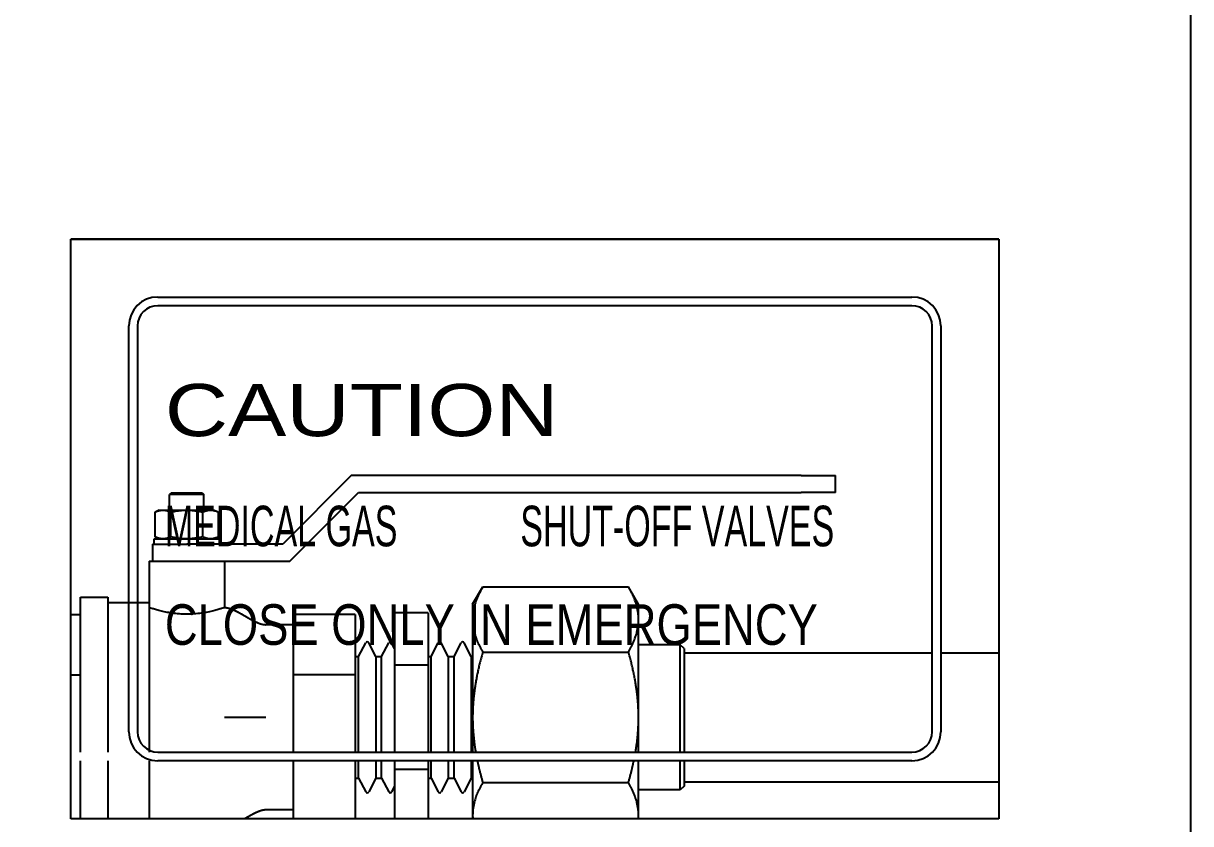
# Model space of a CAD drawing. Header units: millimetres. Extents: x 10903 to 284569, y 2319 to 62017.
# Drawn here: x 239131 to 239634, y 19739 to 20084 of the extents above; entities that cross this region are included whole.
import ezdxf

# ---------------------------------------------------------------- set-up
doc = ezdxf.new("R2010")
doc.units = ezdxf.units.MM
doc.layers.add('cps', color=7, linetype='Continuous')
doc.layers.add('CPST', color=6, linetype='Continuous')
doc.styles.add('SANSSERIF', font='sas_____.pfb', dxfattribs={"height": 10})

msp = doc.modelspace()

# ---------------------------------------------------------------- linework, layer by layer
at = {"layer": 'cps'}
for p, q in [((239551.35, 19990.7), (239151.35, 19990.7)), ((239151.35, 19990.7), (239551.35, 19990.7)), ((239151.35, 19990.7), (239551.35, 19990.7)), ((239551.35, 19990.7), (239151.35, 19990.7)), ((239151.35, 19740.7), (239151.35, 19990.7)), ((239551.35, 19990.7), (239551.35, 19740.7)), ((239551.35, 19990.7), (239551.35, 19740.7)), ((239188.85, 19965.7), (239513.85, 19965.7)), ((239188.85, 19965.7), (239513.85, 19965.7)), ((239513.85, 19961.95), (239188.85, 19961.95)), ((239513.85, 19961.95), (239188.85, 19961.95)), ((239176.35, 19778.2), (239176.35, 19953.2)), ((239176.35, 19778.2), (239176.35, 19953.2)), ((239180.1, 19953.2), (239180.1, 19778.2)), ((239180.1, 19953.2), (239180.1, 19778.2)), ((239522.6, 19778.2), (239522.6, 19953.2)), ((239522.6, 19778.2), (239522.6, 19953.2)), ((239526.35, 19953.2), (239526.35, 19778.2)), ((239526.35, 19953.2), (239526.35, 19778.2)), ((239188.85, 19769.45), (239513.85, 19769.45)), ((239188.85, 19769.45), (239513.85, 19769.45)), ((239513.85, 19765.7), (239188.85, 19765.7)), ((239513.85, 19765.7), (239188.85, 19765.7)), ((239551.35, 19740.7), (239151.35, 19740.7)), ((239551.35, 19740.7), (239151.35, 19740.7))]:
    msp.add_line(p, q, dxfattribs=at)
at = {"layer": 'cps', "color": 8}
for p, q in [((239272.26, 19888.76), (239242.67, 19859.17)), ((239272.26, 19888.76), (239242.67, 19859.17)), ((239466.2, 19888.76), (239272.26, 19888.76)), ((239466.2, 19888.76), (239272.26, 19888.76)), ((239466.2, 19888.76), (239480.99, 19888.76)), ((239466.2, 19888.76), (239480.99, 19888.76)), ((239480.99, 19881.36), (239480.99, 19888.76)), ((239480.99, 19881.36), (239480.99, 19888.76)), ((239194.69, 19881.22), (239193.95, 19880.48)), ((239194.69, 19881.22), (239193.95, 19880.48)), ((239201.35, 19880.48), (239193.95, 19880.48)), ((239193.95, 19873.82), (239193.95, 19880.48)), ((239193.95, 19873.82), (239193.95, 19880.48)), ((239201.35, 19880.48), (239193.95, 19880.48)), ((239194.69, 19881.22), (239201.35, 19881.22)), ((239194.69, 19881.22), (239201.35, 19881.22)), ((239201.35, 19881.22), (239208.01, 19881.22)), ((239201.35, 19881.22), (239208.01, 19881.22)), ((239208.75, 19880.48), (239201.35, 19880.48)), ((239208.75, 19880.48), (239201.35, 19880.48)), ((239208.01, 19881.22), (239208.75, 19880.48)), ((239208.01, 19881.22), (239208.75, 19880.48)), ((239208.75, 19873.82), (239208.75, 19880.48)), ((239208.75, 19873.82), (239208.75, 19880.48)), ((239245.74, 19851.77), (239275.33, 19881.36)), ((239245.74, 19851.77), (239275.33, 19881.36)), ((239275.33, 19881.36), (239466.2, 19881.36)), ((239275.33, 19881.36), (239466.2, 19881.36)), ((239480.99, 19881.36), (239466.2, 19881.36)), ((239480.99, 19881.36), (239466.2, 19881.36)), ((239189.51, 19873.82), (239187.68, 19872.96)), ((239189.51, 19873.82), (239187.68, 19872.96)), ((239189.51, 19873.82), (239201.35, 19873.82)), ((239189.51, 19873.82), (239201.35, 19873.82)), ((239201.35, 19873.82), (239213.19, 19873.82)), ((239201.35, 19873.82), (239213.19, 19873.82)), ((239213.19, 19873.82), (239215.02, 19872.96)), ((239213.19, 19873.82), (239215.02, 19872.96)), ((239187.68, 19862.25), (239187.68, 19872.96)), ((239187.68, 19862.25), (239187.68, 19872.96)), ((239194.51, 19862.25), (239194.51, 19872.96)), ((239194.51, 19862.25), (239194.51, 19872.96)), ((239208.18, 19872.96), (239208.18, 19862.25)), ((239208.18, 19872.96), (239208.18, 19862.25)), ((239215.02, 19862.25), (239215.02, 19872.96)), ((239215.02, 19862.25), (239215.02, 19872.96)), ((239186.55, 19859.17), (239186.55, 19851.77)), ((239186.55, 19859.17), (239201.35, 19859.17)), ((239186.55, 19859.17), (239201.35, 19859.17)), ((239186.55, 19859.17), (239186.55, 19851.77)), ((239187.29, 19859.17), (239187.29, 19861.39)), ((239187.29, 19861.39), (239201.35, 19861.39)), ((239187.29, 19861.39), (239201.35, 19861.39)), ((239187.29, 19859.17), (239187.29, 19861.39)), ((239189.51, 19861.39), (239187.68, 19862.25)), ((239189.51, 19861.39), (239187.68, 19862.25)), ((239201.35, 19861.39), (239215.4, 19861.39)), ((239201.35, 19861.39), (239215.4, 19861.39)), ((239242.67, 19859.17), (239201.35, 19859.17)), ((239242.67, 19859.17), (239201.35, 19859.17)), ((239213.19, 19861.39), (239215.02, 19862.25)), ((239213.19, 19861.39), (239215.02, 19862.25)), ((239215.4, 19859.17), (239215.4, 19861.39)), ((239215.4, 19859.17), (239215.4, 19861.39)), ((239185.07, 19851.77), (239208.13, 19851.77)), ((239185.07, 19851.77), (239185.07, 19833.93)), ((239185.07, 19851.77), (239185.07, 19833.93)), ((239185.07, 19851.77), (239208.13, 19851.77)), ((239208.13, 19851.77), (239245.74, 19851.77)), ((239208.13, 19851.77), (239245.74, 19851.77)), ((239217.62, 19851.77), (239217.62, 19831.8)), ((239217.62, 19851.77), (239217.62, 19831.8)), ((239324.55, 19833.2), (239328.91, 19840.74)), ((239324.55, 19833.2), (239328.91, 19840.74)), ((239328.91, 19840.74), (239391.7, 19840.74)), ((239328.91, 19840.74), (239391.7, 19840.74)), ((239396.05, 19833.2), (239391.7, 19840.74)), ((239396.05, 19833.2), (239391.7, 19840.74)), ((239155.48, 19769.45), (239155.48, 19836.24)), ((239155.48, 19836.24), (239167.32, 19836.24)), ((239155.48, 19836.24), (239167.32, 19836.24)), ((239155.48, 19769.45), (239155.48, 19836.24)), ((239167.32, 19836.24), (239167.32, 19769.45)), ((239167.32, 19836.24), (239167.32, 19769.45)), ((239167.32, 19833.93), (239185.07, 19833.93)), ((239167.32, 19833.93), (239185.07, 19833.93)), ((239185.07, 19833.93), (239185.07, 19769.45)), ((239185.07, 19833.93), (239185.07, 19769.45)), ((239324.55, 19833.2), (239324.55, 19826.67)), ((239324.55, 19833.2), (239324.55, 19826.67)), ((239396.05, 19826.67), (239396.05, 19833.2)), ((239396.05, 19826.67), (239396.05, 19833.2)), ((239151.35, 19828.84), (239155.48, 19828.84)), ((239151.35, 19828.84), (239155.48, 19828.84)), ((239247.22, 19828.84), (239247.22, 19802.84)), ((239273.85, 19828.84), (239247.22, 19828.84)), ((239273.85, 19828.84), (239247.22, 19828.84)), ((239247.22, 19828.84), (239247.22, 19802.84)), ((239273.85, 19828.84), (239273.85, 19802.84)), ((239273.85, 19828.84), (239273.85, 19802.84)), ((239290.94, 19829.44), (239290.94, 19806.94)), ((239305.41, 19829.44), (239290.94, 19829.44)), ((239305.41, 19829.44), (239290.94, 19829.44)), ((239290.94, 19829.44), (239290.94, 19806.94)), ((239305.41, 19829.44), (239305.41, 19806.94)), ((239305.41, 19829.44), (239305.41, 19806.94)), ((239247.22, 19824.4), (239235.38, 19824.4)), ((239247.22, 19824.4), (239235.38, 19824.4)), ((239324.55, 19826.67), (239324.55, 19784.45)), ((239324.55, 19826.67), (239324.55, 19784.45)), ((239396.05, 19784.45), (239396.05, 19826.67)), ((239396.05, 19784.45), (239396.05, 19826.67)), ((239275.41, 19810.67), (239278.5, 19816.61)), ((239275.41, 19810.67), (239278.5, 19816.61)), ((239282.83, 19810.67), (239279.74, 19816.61)), ((239282.83, 19810.67), (239279.74, 19816.61)), ((239285.31, 19810.67), (239288.4, 19816.61)), ((239285.31, 19810.67), (239288.4, 19816.61)), ((239290.94, 19814.11), (239289.64, 19816.61)), ((239290.94, 19814.11), (239289.64, 19816.61)), ((239306.65, 19810.67), (239309.74, 19816.61)), ((239306.65, 19810.67), (239309.74, 19816.61)), ((239314.07, 19810.67), (239310.97, 19816.61)), ((239314.07, 19810.67), (239310.97, 19816.61)), ((239316.54, 19810.67), (239319.63, 19816.61)), ((239316.54, 19810.67), (239319.63, 19816.61)), ((239323.96, 19810.67), (239320.87, 19816.61)), ((239323.96, 19810.67), (239320.87, 19816.61)), ((239414.04, 19815.7), (239396.05, 19815.7)), ((239414.04, 19815.7), (239396.05, 19815.7)), ((239414.04, 19811.51), (239414.04, 19815.7)), ((239415.66, 19814.08), (239414.04, 19815.7)), ((239415.66, 19814.08), (239414.04, 19815.7)), ((239414.04, 19811.51), (239414.04, 19815.7)), ((239415.66, 19814.08), (239415.66, 19810.11)), ((239415.66, 19814.08), (239415.66, 19810.11)), ((239273.85, 19810.67), (239275.41, 19810.67)), ((239273.85, 19810.67), (239275.41, 19810.67)), ((239275.41, 19797.56), (239275.41, 19810.67)), ((239275.41, 19797.56), (239275.41, 19810.67)), ((239282.83, 19810.67), (239282.83, 19797.56)), ((239282.83, 19810.67), (239285.31, 19810.67)), ((239282.83, 19810.67), (239285.31, 19810.67)), ((239282.83, 19810.67), (239282.83, 19797.56)), ((239285.31, 19797.56), (239285.31, 19810.67)), ((239285.31, 19797.56), (239285.31, 19810.67)), ((239305.41, 19810.67), (239306.65, 19810.67)), ((239305.41, 19810.67), (239306.65, 19810.67)), ((239306.65, 19797.56), (239306.65, 19810.67)), ((239306.65, 19797.56), (239306.65, 19810.67)), ((239314.07, 19810.67), (239314.07, 19797.56)), ((239314.07, 19810.67), (239316.54, 19810.67)), ((239314.07, 19810.67), (239316.54, 19810.67)), ((239314.07, 19810.67), (239314.07, 19797.56)), ((239316.54, 19797.56), (239316.54, 19810.67)), ((239316.54, 19797.56), (239316.54, 19810.67)), ((239323.96, 19810.67), (239323.96, 19797.56)), ((239323.96, 19810.67), (239324.55, 19810.67)), ((239323.96, 19810.67), (239324.55, 19810.67)), ((239323.96, 19810.67), (239323.96, 19797.56)), ((239328.91, 19812.6), (239391.7, 19812.6)), ((239328.91, 19812.6), (239391.7, 19812.6)), ((239414.04, 19769.45), (239414.04, 19811.51)), ((239414.04, 19769.45), (239414.04, 19811.51)), ((239415.66, 19812.23), (239522.6, 19812.23)), ((239415.66, 19812.23), (239522.6, 19812.23)), ((239415.66, 19810.11), (239415.66, 19769.45)), ((239415.66, 19810.11), (239415.66, 19769.45)), ((239526.35, 19812.23), (239551.35, 19812.23)), ((239526.35, 19812.23), (239551.35, 19812.23)), ((239290.94, 19806.94), (239290.94, 19769.45)), ((239305.41, 19806.94), (239290.94, 19806.94)), ((239305.41, 19806.94), (239290.94, 19806.94)), ((239290.94, 19806.94), (239290.94, 19769.45)), ((239305.41, 19806.94), (239305.41, 19769.45)), ((239305.41, 19806.94), (239305.41, 19769.45)), ((239151.35, 19802.84), (239155.48, 19802.84)), ((239151.35, 19802.84), (239155.48, 19802.84)), ((239273.85, 19802.84), (239247.22, 19802.84)), ((239247.22, 19802.84), (239247.22, 19769.45)), ((239247.22, 19802.84), (239247.22, 19769.45)), ((239273.85, 19802.84), (239247.22, 19802.84)), ((239273.85, 19802.84), (239273.85, 19769.45)), ((239273.85, 19802.84), (239273.85, 19769.45)), ((239275.41, 19769.45), (239275.41, 19797.56)), ((239275.41, 19769.45), (239275.41, 19797.56)), ((239282.83, 19797.56), (239282.83, 19769.45)), ((239282.83, 19797.56), (239282.83, 19769.45)), ((239285.31, 19769.45), (239285.31, 19797.56)), ((239285.31, 19769.45), (239285.31, 19797.56)), ((239306.65, 19769.45), (239306.65, 19797.56)), ((239306.65, 19769.45), (239306.65, 19797.56)), ((239314.07, 19797.56), (239314.07, 19769.45)), ((239314.07, 19797.56), (239314.07, 19769.45)), ((239316.54, 19769.45), (239316.54, 19797.56)), ((239316.54, 19769.45), (239316.54, 19797.56)), ((239323.96, 19797.56), (239323.96, 19769.45)), ((239323.96, 19797.56), (239323.96, 19769.45)), ((239324.55, 19784.45), (239324.55, 19769.45)), ((239324.55, 19784.45), (239324.55, 19769.45)), ((239396.05, 19769.45), (239396.05, 19784.45)), ((239396.05, 19769.45), (239396.05, 19784.45)), ((239155.48, 19740.7), (239155.48, 19765.7)), ((239155.48, 19740.7), (239155.48, 19765.7)), ((239167.32, 19765.7), (239167.32, 19740.7)), ((239167.32, 19765.7), (239167.32, 19740.7)), ((239185.07, 19765.7), (239185.07, 19740.7)), ((239185.07, 19765.7), (239185.07, 19740.7)), ((239247.22, 19765.7), (239247.22, 19740.7)), ((239247.22, 19765.7), (239247.22, 19740.7)), ((239273.85, 19765.7), (239273.85, 19740.7)), ((239273.85, 19765.7), (239273.85, 19740.7)), ((239275.41, 19758.23), (239275.41, 19765.7)), ((239275.41, 19758.23), (239275.41, 19765.7)), ((239282.83, 19765.7), (239282.83, 19758.23)), ((239282.83, 19765.7), (239282.83, 19758.23)), ((239285.31, 19758.23), (239285.31, 19765.7)), ((239285.31, 19758.23), (239285.31, 19765.7)), ((239290.94, 19765.7), (239290.94, 19761.96)), ((239290.94, 19765.7), (239290.94, 19761.96)), ((239305.41, 19765.7), (239305.41, 19761.96)), ((239305.41, 19765.7), (239305.41, 19761.96)), ((239306.65, 19758.23), (239306.65, 19765.7)), ((239306.65, 19758.23), (239306.65, 19765.7)), ((239314.07, 19765.7), (239314.07, 19758.23)), ((239314.07, 19765.7), (239314.07, 19758.23)), ((239316.54, 19758.23), (239316.54, 19765.7)), ((239316.54, 19758.23), (239316.54, 19765.7)), ((239323.96, 19765.7), (239323.96, 19758.23)), ((239323.96, 19765.7), (239323.96, 19758.23)), ((239324.55, 19765.7), (239324.55, 19742.23)), ((239324.55, 19765.7), (239324.55, 19742.23)), ((239396.05, 19742.23), (239396.05, 19765.7)), ((239396.05, 19742.23), (239396.05, 19765.7)), ((239414.04, 19753.2), (239414.04, 19765.7)), ((239414.04, 19753.2), (239414.04, 19765.7)), ((239415.66, 19765.7), (239415.66, 19754.83)), ((239415.66, 19765.7), (239415.66, 19754.83)), ((239273.85, 19758.23), (239275.41, 19758.23)), ((239273.85, 19758.23), (239275.41, 19758.23)), ((239275.41, 19758.23), (239278.5, 19752.29)), ((239275.41, 19758.23), (239278.5, 19752.29)), ((239282.83, 19758.23), (239279.74, 19752.29)), ((239282.83, 19758.23), (239279.74, 19752.29)), ((239282.83, 19758.23), (239285.31, 19758.23)), ((239282.83, 19758.23), (239285.31, 19758.23)), ((239285.31, 19758.23), (239288.4, 19752.29)), ((239285.31, 19758.23), (239288.4, 19752.29)), ((239290.94, 19761.96), (239290.94, 19740.7)), ((239305.41, 19761.96), (239290.94, 19761.96)), ((239305.41, 19761.96), (239290.94, 19761.96)), ((239290.94, 19761.96), (239290.94, 19740.7)), ((239305.41, 19761.96), (239305.41, 19740.7)), ((239305.41, 19761.96), (239305.41, 19740.7)), ((239305.41, 19758.23), (239306.65, 19758.23)), ((239305.41, 19758.23), (239306.65, 19758.23)), ((239306.65, 19758.23), (239309.74, 19752.29)), ((239306.65, 19758.23), (239309.74, 19752.29)), ((239314.07, 19758.23), (239310.97, 19752.29)), ((239314.07, 19758.23), (239310.97, 19752.29)), ((239314.07, 19758.23), (239316.54, 19758.23)), ((239314.07, 19758.23), (239316.54, 19758.23)), ((239316.54, 19758.23), (239319.63, 19752.29)), ((239316.54, 19758.23), (239319.63, 19752.29)), ((239323.96, 19758.23), (239320.87, 19752.29)), ((239323.96, 19758.23), (239320.87, 19752.29)), ((239323.96, 19758.23), (239324.55, 19758.23)), ((239323.96, 19758.23), (239324.55, 19758.23)), ((239290.94, 19754.79), (239289.64, 19752.29)), ((239290.94, 19754.79), (239289.64, 19752.29)), ((239328.91, 19756.31), (239391.7, 19756.31)), ((239328.91, 19756.31), (239391.7, 19756.31)), ((239414.04, 19753.2), (239396.05, 19753.2)), ((239414.04, 19753.2), (239396.05, 19753.2)), ((239415.66, 19754.83), (239414.04, 19753.2)), ((239415.66, 19754.83), (239414.04, 19753.2)), ((239415.66, 19756.68), (239551.35, 19756.68)), ((239415.66, 19756.68), (239551.35, 19756.68)), ((239247.22, 19744.5), (239235.38, 19744.5)), ((239247.22, 19744.5), (239235.38, 19744.5)), ((239324.55, 19742.23), (239324.55, 19740.7)), ((239324.55, 19742.23), (239324.55, 19740.7)), ((239396.05, 19740.7), (239396.05, 19742.23)), ((239396.05, 19740.7), (239396.05, 19742.23))]:
    msp.add_line(p, q, dxfattribs=at)
at = {"layer": 'cps'}
for centre, radius, start, end in [((239188.85, 19953.2), 12.5, 90, 180), ((239513.85, 19953.2), 12.5, 0, 90), ((239513.85, 19953.2), 12.5, 0, 90), ((239188.85, 19953.2), 8.75, 90, 180), ((239513.85, 19953.2), 8.75, 0, 90), ((239513.85, 19953.2), 8.75, 0, 90), ((239188.85, 19778.2), 12.5, 180, 270), ((239188.85, 19778.2), 8.75, 180, 270), ((239513.85, 19778.2), 12.5, 270, 0), ((239513.85, 19778.2), 8.75, 270, 0), ((239513.85, 19778.2), 8.75, 270, 0), ((239513.85, 19778.2), 12.5, 270, 0)]:
    msp.add_arc(centre, radius, start, end, dxfattribs=at)
at = {"layer": 'cps', "color": 8}
for centre, start, end in [((239279.12, 19816.29), 27.5, 152.5), ((239279.12, 19816.29), 27.5, 152.5), ((239289.02, 19816.29), 27.5, 152.5), ((239289.02, 19816.29), 27.5, 152.5), ((239310.36, 19816.29), 27.5, 152.5), ((239310.36, 19816.29), 27.5, 152.5), ((239320.25, 19816.29), 27.5, 152.5), ((239320.25, 19816.29), 27.5, 152.5), ((239279.12, 19752.61), 207.5, 332.5), ((239279.12, 19752.61), 207.5, 332.5), ((239289.02, 19752.61), 207.5, 332.5), ((239289.02, 19752.61), 207.5, 332.5), ((239310.36, 19752.61), 207.5, 332.5), ((239310.36, 19752.61), 207.5, 332.5), ((239320.25, 19752.61), 207.5, 332.5), ((239320.25, 19752.61), 207.5, 332.5)]:
    msp.add_arc(centre, 0.697, start, end, dxfattribs=at)
for points, weights in [([(239187.68, 19872.96), (239191.09, 19874.56), (239194.51, 19872.96)], [1, 1.15470053838, 1]), ([(239187.68, 19872.96), (239191.09, 19874.56), (239194.51, 19872.96)], [1, 1.15470053838, 1]), ([(239194.51, 19872.96), (239201.35, 19874.56), (239208.18, 19872.96)], [1, 1.15470053838, 1]), ([(239194.51, 19872.96), (239201.35, 19874.56), (239208.18, 19872.96)], [1, 1.15470053838, 1]), ([(239208.18, 19872.96), (239211.6, 19874.56), (239215.02, 19872.96)], [1, 1.15470053838, 1]), ([(239208.18, 19872.96), (239211.6, 19874.56), (239215.02, 19872.96)], [1, 1.15470053838, 1]), ([(239194.51, 19862.25), (239191.09, 19860.65), (239187.68, 19862.25)], [1, 1.15470053838, 1]), ([(239194.51, 19862.25), (239191.09, 19860.65), (239187.68, 19862.25)], [1, 1.15470053838, 1]), ([(239208.18, 19862.25), (239201.35, 19860.65), (239194.51, 19862.25)], [1, 1.15470053838, 1]), ([(239208.18, 19862.25), (239201.35, 19860.65), (239194.51, 19862.25)], [1, 1.15470053838, 1]), ([(239215.02, 19862.25), (239211.6, 19860.65), (239208.18, 19862.25)], [1, 1.15470053838, 1]), ([(239215.02, 19862.25), (239211.6, 19860.65), (239208.18, 19862.25)], [1, 1.15470053838, 1]), ([(239328.91, 19840.74), (239324.55, 19833.2), (239324.55, 19826.67)], [1.01981541865, 1.04818815859, 1]), ([(239328.91, 19840.74), (239324.55, 19833.2), (239324.55, 19826.67)], [1.01981541865, 1.04818815859, 1]), ([(239396.05, 19826.67), (239396.05, 19833.2), (239391.7, 19840.74)], [1, 1.04818815859, 1.01981541865]), ([(239396.05, 19826.67), (239396.05, 19833.2), (239391.7, 19840.74)], [1, 1.04818815859, 1.01981541865]), ([(239324.55, 19826.67), (239324.55, 19820.14), (239328.91, 19812.6)], [1, 1.04818815859, 1.01981541865]), ([(239324.55, 19826.67), (239324.55, 19820.14), (239328.91, 19812.6)], [1, 1.04818815859, 1.01981541865]), ([(239391.7, 19812.6), (239396.05, 19820.14), (239396.05, 19826.67)], [1.01981541865, 1.04818815859, 1]), ([(239391.7, 19812.6), (239396.05, 19820.14), (239396.05, 19826.67)], [1.01981541865, 1.04818815859, 1]), ([(239328.91, 19812.6), (239324.55, 19797.51), (239324.55, 19784.45)], [1.01981541865, 1.04818815859, 1]), ([(239328.91, 19812.6), (239324.55, 19797.51), (239324.55, 19784.45)], [1.01981541865, 1.04818815859, 1]), ([(239396.05, 19784.45), (239396.05, 19797.51), (239391.7, 19812.6)], [1, 1.04818815859, 1.01981541865]), ([(239396.05, 19784.45), (239396.05, 19797.51), (239391.7, 19812.6)], [1, 1.04818815859, 1.01981541865]), ([(239324.55, 19784.45), (239324.55, 19777.12), (239325.85, 19769.45)], [1, 1.02648243742, 1.02984197653]), ([(239324.55, 19784.45), (239324.55, 19777.12), (239325.85, 19769.45)], [1, 1.02648243742, 1.02984197653]), ([(239394.75, 19769.45), (239396.05, 19777.12), (239396.05, 19784.45)], [1.02984197653, 1.02648243742, 1]), ([(239394.75, 19769.45), (239396.05, 19777.12), (239396.05, 19784.45)], [1.02984197653, 1.02648243742, 1]), ([(239326.56, 19765.7), (239327.5, 19761.18), (239328.91, 19756.31)], [1.03011135966, 1.0288135657, 1.01981541865]), ([(239326.56, 19765.7), (239327.5, 19761.18), (239328.91, 19756.31)], [1.03011135966, 1.0288135657, 1.01981541865]), ([(239391.7, 19756.31), (239393.1, 19761.18), (239394.04, 19765.7)], [1.01981541865, 1.0288135657, 1.03011135966]), ([(239391.7, 19756.31), (239393.1, 19761.18), (239394.04, 19765.7)], [1.01981541865, 1.0288135657, 1.03011135966]), ([(239328.91, 19756.31), (239324.55, 19748.76), (239324.55, 19742.23)], [1.01981541865, 1.04818815859, 1]), ([(239328.91, 19756.31), (239324.55, 19748.76), (239324.55, 19742.23)], [1.01981541865, 1.04818815859, 1]), ([(239396.05, 19742.23), (239396.05, 19748.76), (239391.7, 19756.31)], [1, 1.04818815859, 1.01981541865]), ([(239396.05, 19742.23), (239396.05, 19748.76), (239391.7, 19756.31)], [1, 1.04818815859, 1.01981541865]), ([(239324.55, 19742.23), (239324.55, 19741.47), (239324.61, 19740.7)], [1, 1.00541307684, 1.00986007001]), ([(239324.55, 19742.23), (239324.55, 19741.47), (239324.61, 19740.7)], [1, 1.00541307684, 1.00986007001]), ([(239396, 19740.7), (239396.05, 19741.47), (239396.05, 19742.23)], [1.00986007001, 1.00541307684, 1]), ([(239396, 19740.7), (239396.05, 19741.47), (239396.05, 19742.23)], [1.00986007001, 1.00541307684, 1])]:
    msp.add_rational_spline(points, weights, degree=2, dxfattribs=at)
for points, degree, knots in [([(239217.62, 19831.8), (239217.62, 19831.8), (239217.52, 19831.76), (239217.11, 19831.62), (239216.79, 19831.52), (239215.96, 19831.25), (239215.44, 19831.09), (239214.25, 19830.74), (239213.57, 19830.56), (239212.14, 19830.2), (239211.33, 19830.01), (239209.56, 19829.66), (239208.6, 19829.49), (239206.6, 19829.21), (239205.55, 19829.1), (239203.44, 19828.95), (239202.38, 19828.91), (239200.32, 19828.91), (239199.25, 19828.95), (239197.14, 19829.1), (239196.1, 19829.21), (239194.1, 19829.49), (239193.14, 19829.66), (239191.37, 19830.01), (239190.56, 19830.2), (239189.12, 19830.56), (239188.45, 19830.74), (239187.26, 19831.09), (239186.74, 19831.25), (239185.9, 19831.52), (239185.59, 19831.62), (239185.17, 19831.76), (239185.07, 19831.8), (239185.07, 19831.8)], 3, [16.722796, 16.722796, 16.722796, 16.722796, 18.812593, 18.812593, 20.90239, 20.90239, 22.992187, 22.992187, 25.081984, 25.081984, 27.172886, 27.172886, 29.263788, 29.263788, 31.354689, 31.354689, 33.445591, 33.445591, 35.536493, 35.536493, 37.627395, 37.627395, 39.718297, 39.718297, 41.809198, 41.809198, 43.898995, 43.898995, 45.988793, 45.988793, 48.07859, 48.07859, 50.168387, 50.168387, 50.168387, 50.168387]), ([(239217.62, 19831.8), (239217.62, 19831.8), (239217.52, 19831.76), (239217.11, 19831.62), (239216.79, 19831.52), (239215.96, 19831.25), (239215.44, 19831.09), (239214.25, 19830.74), (239213.57, 19830.56), (239212.14, 19830.2), (239211.33, 19830.01), (239209.56, 19829.66), (239208.6, 19829.49), (239206.6, 19829.21), (239205.55, 19829.1), (239203.44, 19828.95), (239202.38, 19828.91), (239200.32, 19828.91), (239199.25, 19828.95), (239197.14, 19829.1), (239196.1, 19829.21), (239194.1, 19829.49), (239193.14, 19829.66), (239191.37, 19830.01), (239190.56, 19830.2), (239189.12, 19830.56), (239188.45, 19830.74), (239187.26, 19831.09), (239186.74, 19831.25), (239185.9, 19831.52), (239185.59, 19831.62), (239185.17, 19831.76), (239185.07, 19831.8), (239185.07, 19831.8)], 3, [16.722796, 16.722796, 16.722796, 16.722796, 18.812593, 18.812593, 20.90239, 20.90239, 22.992187, 22.992187, 25.081984, 25.081984, 27.172886, 27.172886, 29.263788, 29.263788, 31.354689, 31.354689, 33.445591, 33.445591, 35.536493, 35.536493, 37.627395, 37.627395, 39.718297, 39.718297, 41.809198, 41.809198, 43.898995, 43.898995, 45.988793, 45.988793, 48.07859, 48.07859, 50.168387, 50.168387, 50.168387, 50.168387]), ([(239217.62, 19831.8), (239217.88, 19831.79), (239218.13, 19831.77), (239218.39, 19831.75), (239218.64, 19831.71), (239218.89, 19831.66), (239219.14, 19831.61), (239219.39, 19831.55), (239219.63, 19831.48), (239219.88, 19831.4), (239220.12, 19831.33), (239220.46, 19831.21), (239220.8, 19831.08), (239221.13, 19830.94), (239221.46, 19830.8), (239221.79, 19830.65), (239222.12, 19830.5), (239222.44, 19830.34), (239223, 19830.06), (239223.55, 19829.77), (239224.09, 19829.48), (239224.63, 19829.17), (239225.17, 19828.87), (239225.71, 19828.56), (239226.25, 19828.25), (239226.78, 19827.93), (239227.32, 19827.62), (239227.86, 19827.31), (239229.02, 19826.66), (239230.2, 19826.04), (239231.39, 19825.46), (239231.86, 19825.26), (239232.34, 19825.07), (239232.82, 19824.9), (239233.3, 19824.74), (239233.64, 19824.65), (239233.98, 19824.56), (239234.33, 19824.5), (239234.68, 19824.44), (239235.03, 19824.41), (239235.38, 19824.4)], 1, [0, 0, 0.101689, 0.203377, 0.305066, 0.406755, 0.508443, 0.610132, 0.711821, 0.813509, 0.915198, 1.016887, 1.16095, 1.305013, 1.449076, 1.593139, 1.737202, 1.881265, 2.025327, 2.273548, 2.521768, 2.769988, 3.018208, 3.266428, 3.514648, 3.762868, 4.011088, 4.259308, 4.507528, 5.039454, 5.571381, 6.103307, 6.307206, 6.511106, 6.715005, 6.918904, 7.059297, 7.199689, 7.340081, 7.480474, 7.620866, 7.761258, 7.761258]), ([(239217.62, 19831.8), (239217.88, 19831.79), (239218.13, 19831.77), (239218.39, 19831.75), (239218.64, 19831.71), (239218.89, 19831.66), (239219.14, 19831.61), (239219.39, 19831.55), (239219.63, 19831.48), (239219.88, 19831.4), (239220.12, 19831.33), (239220.46, 19831.21), (239220.8, 19831.08), (239221.13, 19830.94), (239221.46, 19830.8), (239221.79, 19830.65), (239222.12, 19830.5), (239222.44, 19830.34), (239223, 19830.06), (239223.55, 19829.77), (239224.09, 19829.48), (239224.63, 19829.17), (239225.17, 19828.87), (239225.71, 19828.56), (239226.25, 19828.25), (239226.78, 19827.93), (239227.32, 19827.62), (239227.86, 19827.31), (239229.02, 19826.66), (239230.2, 19826.04), (239231.39, 19825.46), (239231.86, 19825.26), (239232.34, 19825.07), (239232.82, 19824.9), (239233.3, 19824.74), (239233.64, 19824.65), (239233.98, 19824.56), (239234.33, 19824.5), (239234.68, 19824.44), (239235.03, 19824.41), (239235.38, 19824.4)], 1, [0, 0, 0.101689, 0.203377, 0.305066, 0.406755, 0.508443, 0.610132, 0.711821, 0.813509, 0.915198, 1.016887, 1.16095, 1.305013, 1.449076, 1.593139, 1.737202, 1.881265, 2.025327, 2.273548, 2.521768, 2.769988, 3.018208, 3.266428, 3.514648, 3.762868, 4.011088, 4.259308, 4.507528, 5.039454, 5.571381, 6.103307, 6.307206, 6.511106, 6.715005, 6.918904, 7.059297, 7.199689, 7.340081, 7.480474, 7.620866, 7.761258, 7.761258]), ([(239217.62, 19784.45), (239218.47, 19784.45), (239219.39, 19784.45), (239220.36, 19784.45), (239221.31, 19784.45), (239222.31, 19784.45), (239223.33, 19784.45), (239224.35, 19784.45), (239225.4, 19784.45), (239226.46, 19784.45), (239227.52, 19784.45), (239228.59, 19784.45), (239229.63, 19784.45), (239230.68, 19784.45), (239231.7, 19784.45), (239232.68, 19784.45), (239233.64, 19784.45), (239234.54, 19784.45), (239235.38, 19784.45)], 3, [0, 0, 0, 0, 0.167953, 0.167953, 0.167953, 0.332343, 0.332343, 0.332343, 0.497643, 0.497643, 0.497643, 0.66511, 0.66511, 0.66511, 0.834009, 0.834009, 0.834009, 1, 1, 1, 1]), ([(239217.62, 19784.45), (239218.47, 19784.45), (239219.39, 19784.45), (239220.36, 19784.45), (239221.31, 19784.45), (239222.31, 19784.45), (239223.33, 19784.45), (239224.35, 19784.45), (239225.4, 19784.45), (239226.46, 19784.45), (239227.52, 19784.45), (239228.59, 19784.45), (239229.63, 19784.45), (239230.68, 19784.45), (239231.7, 19784.45), (239232.68, 19784.45), (239233.64, 19784.45), (239234.54, 19784.45), (239235.38, 19784.45)], 3, [0, 0, 0, 0, 0.167953, 0.167953, 0.167953, 0.332343, 0.332343, 0.332343, 0.497643, 0.497643, 0.497643, 0.66511, 0.66511, 0.66511, 0.834009, 0.834009, 0.834009, 1, 1, 1, 1]), ([(239235.38, 19744.5), (239235.12, 19744.5), (239234.87, 19744.48), (239234.62, 19744.45), (239234.37, 19744.41), (239234.11, 19744.37), (239233.86, 19744.31), (239233.61, 19744.25), (239233.37, 19744.18), (239233.12, 19744.11), (239232.88, 19744.03), (239232.54, 19743.91), (239232.2, 19743.78), (239231.87, 19743.65), (239231.54, 19743.5), (239231.21, 19743.36), (239230.88, 19743.2), (239230.56, 19743.05), (239230.01, 19742.77), (239229.46, 19742.48), (239228.91, 19742.18), (239228.37, 19741.88), (239227.83, 19741.57), (239227.29, 19741.26), (239226.75, 19740.95), (239226.33, 19740.7)], 1, [0, 0, 0.101689, 0.203377, 0.305066, 0.406755, 0.508443, 0.610132, 0.711821, 0.813509, 0.915198, 1.016887, 1.16095, 1.305013, 1.449076, 1.593139, 1.737202, 1.881265, 2.025327, 2.273548, 2.521768, 2.769988, 3.018208, 3.266428, 3.514648, 3.762868, 3.961279, 3.961279]), ([(239235.38, 19744.5), (239235.12, 19744.5), (239234.87, 19744.48), (239234.62, 19744.45), (239234.37, 19744.41), (239234.11, 19744.37), (239233.86, 19744.31), (239233.61, 19744.25), (239233.37, 19744.18), (239233.12, 19744.11), (239232.88, 19744.03), (239232.54, 19743.91), (239232.2, 19743.78), (239231.87, 19743.65), (239231.54, 19743.5), (239231.21, 19743.36), (239230.88, 19743.2), (239230.56, 19743.05), (239230.01, 19742.77), (239229.46, 19742.48), (239228.91, 19742.18), (239228.37, 19741.88), (239227.83, 19741.57), (239227.29, 19741.26), (239226.75, 19740.95), (239226.33, 19740.7)], 1, [0, 0, 0.101689, 0.203377, 0.305066, 0.406755, 0.508443, 0.610132, 0.711821, 0.813509, 0.915198, 1.016887, 1.16095, 1.305013, 1.449076, 1.593139, 1.737202, 1.881265, 2.025327, 2.273548, 2.521768, 2.769988, 3.018208, 3.266428, 3.514648, 3.762868, 3.961279, 3.961279])]:
    msp.add_open_spline(points, degree=degree, knots=knots, dxfattribs=at)
at = {"layer": 'CPST', "color": 2}
msp.add_lwpolyline([(239004.96, 21076.96), (239634.02, 21076.96), (239634.02, 18940.7), (239004.96, 18940.7)], close=True, dxfattribs=at)

# ---------------------------------------------------------------- texts
at = {"layer": 'cps', "style": 'SANSSERIF', "width": 1.2}
msp.add_text('CAUTION', height=22.5, dxfattribs=at).set_placement((239191.89, 19905.7))
at = {"layer": 'cps', "color": 8, "style": 'SANSSERIF'}
for s, width, p in [('MEDICAL GAS             SHUT-OFF VALVES', 0.6, (239191.89, 19858.2)), ('CLOSE ONLY IN EMERGENCY', 0.8, (239191.89, 19815.7))]:
    msp.add_text(s, height=17.5, dxfattribs=dict(at, width=width)).set_placement(p)

doc.saveas('drawing.dxf')
